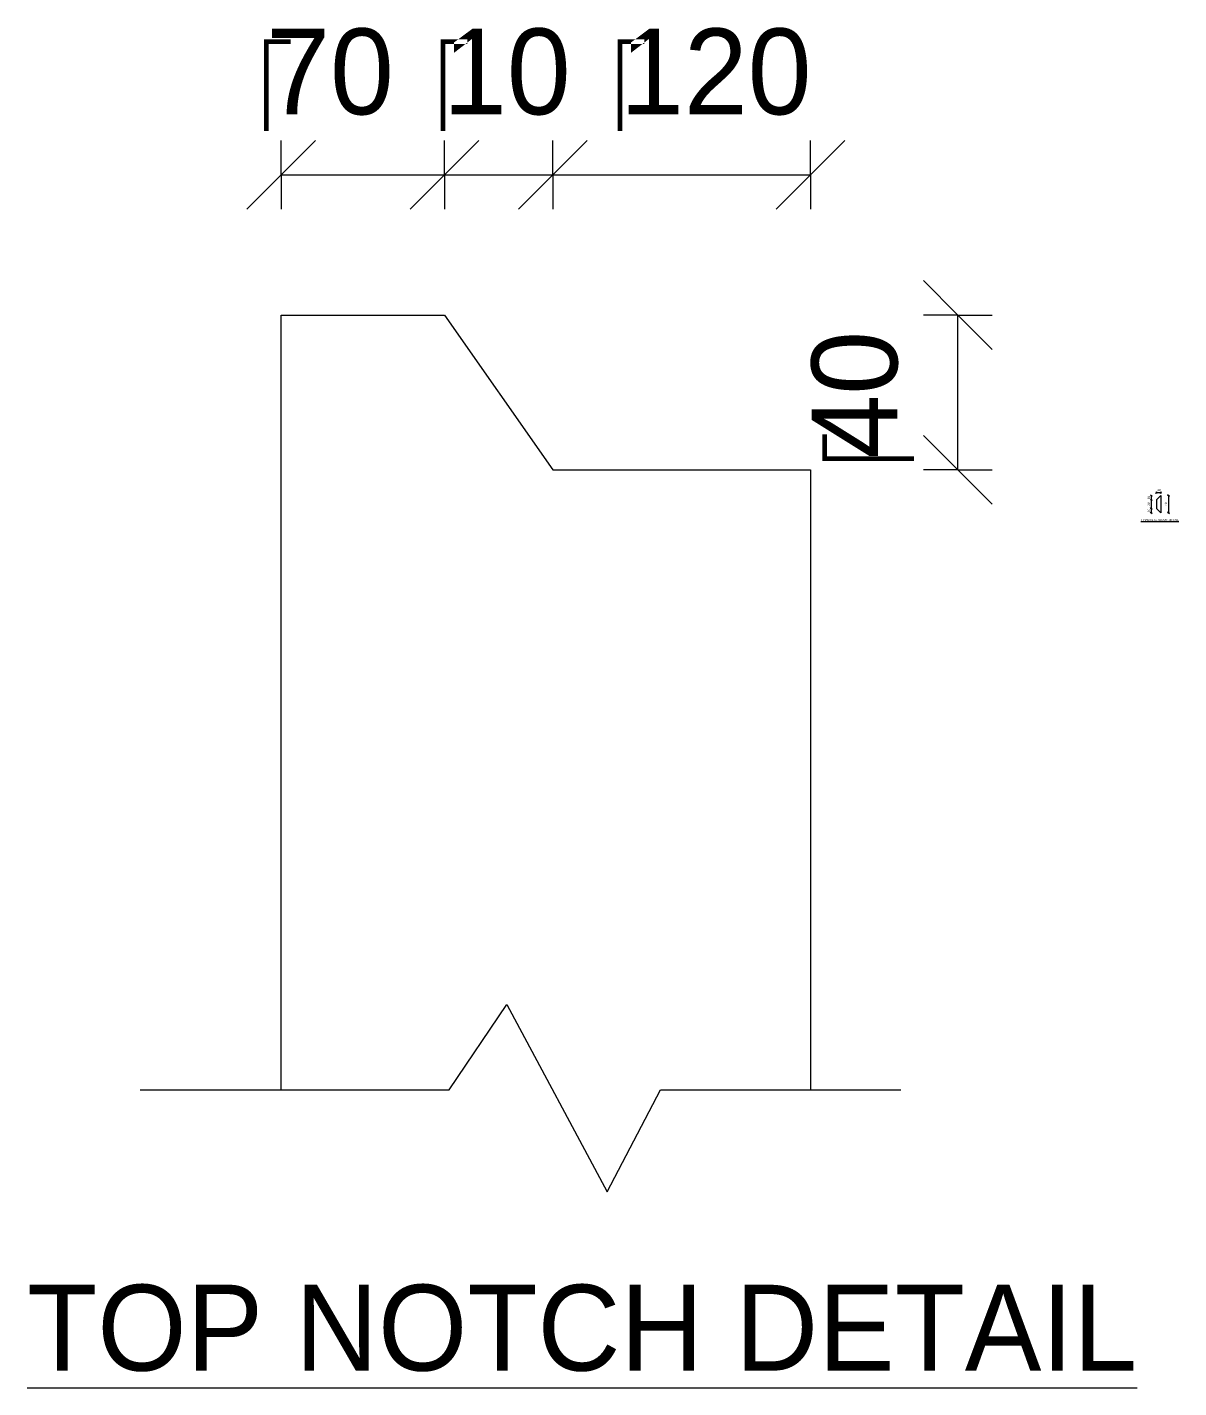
# Model space of a CAD drawing. Header units: millimetres. Extents: x 2687 to 17737, y 971 to 18539.
# Drawn here: x 15055 to 17737, y 1067 to 4236 of the extents above; entities that cross this region are included whole.
import ezdxf

# ---------------------------------------------------------------- set-up
doc = ezdxf.new("R2010")
doc.units = ezdxf.units.MM
for name, color, linetype, lineweight in [('A-ANNO-DIMS', 211, 'Continuous', 9), ('A-ANNO-DIMS-2', 211, 'Continuous', 9), ('A-ANNO-DIMS-80', 211, 'Continuous', 9), ('A-DETL-THIN', 151, 'Continuous', 18), ('G-ANNO-TEXT', 231, 'Continuous', 9)]:
    doc.layers.add(name, color=color, linetype=linetype, lineweight=lineweight)
doc.styles.add('Arial_3', font='arial.ttf', dxfattribs={"height": 5})
doc.styles.add('Nirmala UI Semilight_3', font='NirmalaS.ttf', dxfattribs={"height": 200})
doc.styles.add('Nirmala UI Semilight_4', font='NirmalaS.ttf', dxfattribs={"height": 200})
doc.styles.add('Nirmala UI Semilight_5', font='NirmalaS.ttf', dxfattribs={"height": 5})
doc.dimstyles.new('Arrow_Filled_-_2_5_NI_UI_3', dxfattribs={"dimscale": 304.8, "dimtxt": 209.472789, "dimasz": 0.524934, "dimexe": 0.262467, "dimexo": 0.0625, "dimgap": 0.262467, "dimtad": 1, "dimdec": 4, "dimzin": 0, "dimdsep": 46, "dimtxsty": 'Nirmala UI Semilight_3', "dimblk1": 'OBLIQUE', "dimblk2": 'OBLIQUE', "dimsah": 1, "dimcen": 0.09, "dimazin": 0, "dimtfac": 1, "dimtdec": 4, "dimtix": 1, "dimtmove": 2, "dimatfit": 3, "dimfxl": 0.262467, "dimfxlon": 1, "dimtvp": 1, "dimtolj": 1, "dimtzin": 0, "dimarcsym": 2})
doc.dimstyles.new('Arrow_Filled_-_2_5_NI_UI_4', dxfattribs={"dimscale": 304.8, "dimtxt": 209.472789, "dimasz": 0.524934, "dimexe": 0.262467, "dimexo": 0.0625, "dimgap": 0.262467, "dimtad": 1, "dimdec": 4, "dimzin": 0, "dimdsep": 46, "dimtxsty": 'Nirmala UI Semilight_3', "dimblk1": 'OBLIQUE', "dimblk2": 'OBLIQUE', "dimsah": 1, "dimcen": 0.09, "dimazin": 0, "dimtfac": 1, "dimtdec": 4, "dimtix": 1, "dimtmove": 0, "dimatfit": 3, "dimfxl": 0.262467, "dimfxlon": 1, "dimtvp": 1, "dimtolj": 1, "dimtzin": 0, "dimarcsym": 2})
doc.dimstyles.new('Arrow_Filled_-_2_5_NI_UI_5', dxfattribs={"dimscale": 304.8, "dimtxt": 5.23682, "dimasz": 0.013123, "dimexe": 0.006562, "dimexo": 0.0625, "dimgap": 0.006562, "dimtad": 1, "dimdec": 4, "dimzin": 0, "dimdsep": 46, "dimtxsty": 'Nirmala UI Semilight_5', "dimblk1": 'OBLIQUE', "dimblk2": 'OBLIQUE', "dimsah": 1, "dimcen": 0.09, "dimazin": 0, "dimtfac": 1, "dimtdec": 4, "dimtix": 1, "dimtmove": 0, "dimatfit": 3, "dimfxl": 0.006562, "dimfxlon": 1, "dimtvp": 1, "dimtolj": 1, "dimtzin": 0, "dimarcsym": 2})

# ---------------------------------------------------------------- blocks, each defined once
blk = doc.blocks.new('DIMBLOCK37-TOP NOTCH DETAIL')
at = {"layer": 'A-ANNO-DIMS-80'}
for p, q in [((15646.4, 3891.8), (15726.4, 3971.8)), ((15646.4, 3891.8), (15646.4, 3971.8)), ((16026.4, 3891.8), (16106.4, 3971.8)), ((16026.4, 3891.8), (16026.4, 3971.8)), ((15646.4, 3891.8), (15566.4, 3811.8)), ((15646.4, 3891.8), (16026.4, 3891.8)), ((15646.4, 3891.8), (15646.4, 3811.8)), ((16026.4, 3891.8), (15946.4, 3811.8)), ((16026.4, 3891.8), (16026.4, 3811.8))]:
    blk.add_line(p, q, dxfattribs=at)
at = {"layer": 'A-ANNO-DIMS-80', "color": 0, "insert": (15611.2, 4232.7), "char_height": 200, "width": 356.485, "attachment_point": 1, "line_spacing_factor": 1.142579, "style": 'Nirmala UI Semilight_3'}
blk.add_mtext('\u202a70', dxfattribs=at)
blk = doc.blocks.new('_Oblique')
at = {"color": 0, "linetype": 'ByBlock', "lineweight": -2}
blk.add_line((-0.5, -0.5), (0.5, 0.5), dxfattribs=at)
blk = doc.blocks.new('DIMBLOCK38-TOP NOTCH DETAIL')
at = {"layer": 'A-ANNO-DIMS-80'}
for p, q in [((16026.4, 3891.8), (16106.4, 3971.8)), ((16026.4, 3891.8), (16026.4, 3971.8)), ((16278.8, 3891.8), (16358.8, 3971.8)), ((16278.8, 3891.8), (16278.8, 3971.8)), ((16026.4, 3891.8), (15946.4, 3811.8)), ((16026.4, 3891.8), (16278.8, 3891.8)), ((16026.4, 3891.8), (16026.4, 3811.8)), ((16278.8, 3891.8), (16198.8, 3811.8)), ((16278.8, 3891.8), (16278.8, 3811.8))]:
    blk.add_line(p, q, dxfattribs=at)
at = {"layer": 'A-ANNO-DIMS-80', "color": 0, "insert": (16023.1, 4232.7), "char_height": 200, "width": 310.781, "attachment_point": 1, "line_spacing_factor": 1.142579, "style": 'Nirmala UI Semilight_3'}
blk.add_mtext('\u202a10', dxfattribs=at)
blk = doc.blocks.new('DIMBLOCK39-TOP NOTCH DETAIL')
at = {"layer": 'A-ANNO-DIMS-80'}
for p, q in [((16278.8, 3891.8), (16358.8, 3971.8)), ((16278.8, 3891.8), (16278.8, 3971.8)), ((16878.8, 3891.8), (16958.8, 3971.8)), ((16878.8, 3891.8), (16878.8, 3971.8)), ((16278.8, 3891.8), (16198.8, 3811.8)), ((16278.8, 3891.8), (16878.8, 3891.8)), ((16278.8, 3891.8), (16278.8, 3811.8)), ((16878.8, 3891.8), (16798.8, 3811.8)), ((16878.8, 3891.8), (16878.8, 3811.8))]:
    blk.add_line(p, q, dxfattribs=at)
at = {"layer": 'A-ANNO-DIMS-80', "color": 0, "insert": (16435.3, 4232.7), "char_height": 200, "width": 493.594, "attachment_point": 1, "line_spacing_factor": 1.142579, "style": 'Nirmala UI Semilight_3'}
blk.add_mtext('\u202a120', dxfattribs=at)
blk = doc.blocks.new('DIMBLOCK40-TOP NOTCH DETAIL')
at = {"layer": 'A-ANNO-DIMS-80'}
for p, q in [((17222.4, 3565.5), (17142.4, 3645.5)), ((17222.4, 3565.5), (17142.4, 3565.5)), ((17222.4, 3205), (17222.4, 3565.5)), ((17222.4, 3565.5), (17302.4, 3485.5)), ((17222.4, 3565.5), (17302.4, 3565.5)), ((17222.4, 3205), (17142.4, 3285)), ((17222.4, 3205), (17142.4, 3205)), ((17222.4, 3205), (17302.4, 3125)), ((17222.4, 3205), (17302.4, 3205))]:
    blk.add_line(p, q, dxfattribs=at)
at = {"layer": 'A-ANNO-DIMS-80', "color": 0, "insert": (16881.5, 3231), "char_height": 200, "width": 370.196, "attachment_point": 1, "rotation": 90, "line_spacing_factor": 1.142579, "style": 'Nirmala UI Semilight_3'}
blk.add_mtext('\u202a40', dxfattribs=at)
blk = doc.blocks.new('DIMBLOCK41-GROOVE DETAIL')
at = {"layer": 'A-ANNO-DIMS-2'}
for p, q in [((17684.9, 3152), (17682.9, 3150)), ((17684.9, 3152), (17686.9, 3154)), ((17684.9, 3152), (17684.9, 3154)), ((17684.9, 3152), (17694.9, 3152)), ((17684.9, 3152), (17684.9, 3150)), ((17694.9, 3152), (17692.9, 3150)), ((17694.9, 3152), (17696.9, 3154)), ((17694.9, 3152), (17694.9, 3154)), ((17694.9, 3152), (17694.9, 3150))]:
    blk.add_line(p, q, dxfattribs=at)
at = {"layer": 'A-ANNO-DIMS-2', "color": 0, "insert": (17686.7, 3160.6), "char_height": 5, "width": 7.77, "attachment_point": 1, "line_spacing_factor": 1.142579, "style": 'Nirmala UI Semilight_5'}
blk.add_mtext('10', dxfattribs=at)
blk = doc.blocks.new('DIMBLOCK42-GROOVE DETAIL')
at = {"layer": 'A-ANNO-DIMS-2'}
for p, q in [((17672.8, 3144.9), (17670.8, 3146.9)), ((17672.8, 3144.9), (17670.8, 3144.9)), ((17672.8, 3134.9), (17670.8, 3136.9)), ((17672.8, 3144.9), (17672.8, 3134.9)), ((17672.8, 3144.9), (17674.8, 3142.9)), ((17672.8, 3144.9), (17674.8, 3144.9)), ((17672.8, 3134.9), (17670.8, 3134.9)), ((17672.8, 3134.9), (17674.8, 3132.9)), ((17672.8, 3134.9), (17674.8, 3134.9))]:
    blk.add_line(p, q, dxfattribs=at)
at = {"layer": 'A-ANNO-DIMS-2', "color": 0, "insert": (17664.3, 3136.7), "char_height": 5, "width": 7.77, "attachment_point": 1, "rotation": 90, "line_spacing_factor": 1.142579, "style": 'Nirmala UI Semilight_5'}
blk.add_mtext('10', dxfattribs=at)
blk = doc.blocks.new('DIMBLOCK43-GROOVE DETAIL')
at = {"layer": 'A-ANNO-DIMS-2'}
for p, q in [((17672.8, 3134.9), (17670.8, 3136.9)), ((17672.8, 3134.9), (17670.8, 3134.9)), ((17672.8, 3114.9), (17670.8, 3116.9)), ((17672.8, 3114.9), (17670.8, 3114.9)), ((17672.8, 3134.9), (17672.8, 3114.9)), ((17672.8, 3134.9), (17674.8, 3132.9)), ((17672.8, 3134.9), (17674.8, 3134.9)), ((17672.8, 3114.9), (17674.8, 3112.9)), ((17672.8, 3114.9), (17674.8, 3114.9))]:
    blk.add_line(p, q, dxfattribs=at)
at = {"layer": 'A-ANNO-DIMS-2', "color": 0, "insert": (17664.3, 3121.1), "char_height": 5, "width": 9.141, "attachment_point": 1, "rotation": 90, "line_spacing_factor": 1.142579, "style": 'Nirmala UI Semilight_5'}
blk.add_mtext('20', dxfattribs=at)
blk = doc.blocks.new('DIMBLOCK44-GROOVE DETAIL')
at = {"layer": 'A-ANNO-DIMS-2'}
for p, q in [((17672.8, 3114.9), (17670.8, 3116.9)), ((17672.8, 3114.9), (17670.8, 3114.9)), ((17672.8, 3104.9), (17670.8, 3106.9)), ((17672.8, 3114.9), (17672.8, 3104.9)), ((17672.8, 3114.9), (17674.8, 3112.9)), ((17672.8, 3114.9), (17674.8, 3114.9)), ((17672.8, 3104.9), (17670.8, 3104.9)), ((17672.8, 3104.9), (17674.8, 3102.9)), ((17672.8, 3104.9), (17674.8, 3104.9))]:
    blk.add_line(p, q, dxfattribs=at)
at = {"layer": 'A-ANNO-DIMS-2', "color": 0, "insert": (17664.3, 3106.7), "char_height": 5, "width": 7.77, "attachment_point": 1, "rotation": 90, "line_spacing_factor": 1.142579, "style": 'Nirmala UI Semilight_5'}
blk.add_mtext('10', dxfattribs=at)
blk = doc.blocks.new('DIMBLOCK45-GROOVE DETAIL')
at = {"layer": 'A-ANNO-DIMS-2'}
for p, q in [((17713, 3144.9), (17711, 3146.9)), ((17713, 3144.9), (17711, 3144.9)), ((17713, 3144.9), (17713, 3104.9)), ((17713, 3144.9), (17715, 3142.9)), ((17713, 3144.9), (17715, 3144.9)), ((17713, 3104.9), (17711, 3106.9)), ((17713, 3104.9), (17711, 3104.9)), ((17713, 3104.9), (17715, 3102.9)), ((17713, 3104.9), (17715, 3104.9))]:
    blk.add_line(p, q, dxfattribs=at)
at = {"layer": 'A-ANNO-DIMS-2', "color": 0, "insert": (17704.5, 3121.1), "char_height": 5, "width": 9.255, "attachment_point": 1, "rotation": 90, "line_spacing_factor": 1.142579, "style": 'Nirmala UI Semilight_5'}
blk.add_mtext('40', dxfattribs=at)

msp = doc.modelspace()

# ---------------------------------------------------------------- linework, layer by layer
at = {"layer": 'A-DETL-THIN', "lineweight": 9}
for p, q in [((15646.40587, 1760.77489), (15646.40587, 3565.45823)), ((15646.40587, 3565.45823), (16026.40587, 3565.45823)), ((16026.40587, 3565.45823), (16278.77951, 3205.03133)), ((16278.77951, 3205.03133), (16878.77951, 3205.03133)), ((16878.77951, 3205.03133), (16878.77951, 1760.77489)), ((16037.38566, 1760.77489), (16171.59196, 1959.7439)), ((16171.59196, 1959.7439), (16405.79174, 1523.30928)), ((15317.38566, 1760.77489), (16037.38566, 1760.77489)), ((16405.79174, 1523.30928), (16529.42046, 1760.77489)), ((16529.42046, 1760.77489), (17089.42046, 1760.77489))]:
    msp.add_line(p, q, dxfattribs=at)
at = {"layer": 'A-DETL-THIN'}
for p, q in [((17684.93234, 3134.93342), (17694.93234, 3144.93342)), ((17694.93234, 3144.93342), (17694.93234, 3104.93342)), ((17684.93234, 3134.93342), (17684.93234, 3114.93342)), ((17684.93234, 3134.93342), (17685.73234, 3134.93342)), ((17684.93234, 3114.93342), (17694.93234, 3104.93342)), ((17684.93234, 3114.93342), (17685.73234, 3114.93342))]:
    msp.add_line(p, q, dxfattribs=at)

# ---------------------------------------------------------------- texts
at = {"layer": 'G-ANNO-TEXT', "color": 7, "attachment_point": 1}
for s, insert, char_height, width, style in [('\\LTYPICAL GROOVE DETAIL', (17648.93111, 3090.65698), 5, 106.784775, 'Arial_3'), ('\\LTOP NOTCH DETAIL', (15054.50711, 1307.16895), 200, 2975.864, 'Nirmala UI Semilight_4')]:
    msp.add_mtext(s, dxfattribs=dict(at, insert=insert, char_height=char_height, width=width, style=style))

# ---------------------------------------------------------------- dimensions: what is measured, and where the dimension line sits
at = {"layer": 'A-ANNO-DIMS'}
for base, p1, p2, text, override, picture, middle in [((16026.40587, 3891.80151), (15646.40587, 3811.80151), (16026.40587, 3811.80151), '\u202a70', {"dimpost": '<>', "dimfxl": 380}, 'DIMBLOCK37-TOP NOTCH DETAIL', (15789.46166, 4099.40571)), ((16878.77951, 3891.80151), (16278.77951, 3811.80151), (16878.77951, 3811.80151), '\u202a120', {"dimpost": '<>', "dimfxl": 600}, 'DIMBLOCK39-TOP NOTCH DETAIL', (16682.12797, 4099.40571))]:
    dim = msp.add_linear_dim(base=base, p1=p1, p2=p2, text=text, dimstyle='Arrow_Filled_-_2_5_NI_UI_3', override=override, dxfattribs=at)
    dim.commit()
    dim.dimension.update_dxf_attribs({"geometry": picture, "text_midpoint": middle, "dimtype": 160})
dim = msp.add_linear_dim(base=(16278.77951, 3891.80151), p1=(16026.40587, 3811.80151), p2=(16278.77951, 3811.80151), text='\u202a10', dimstyle='Arrow_Filled_-_2_5_NI_UI_4', override={"dimpost": '<>', "dimfxl": 252.373632}, dxfattribs=at)
dim.commit()
dim.dimension.update_dxf_attribs({"geometry": 'DIMBLOCK38-TOP NOTCH DETAIL', "text_midpoint": (16152.59269, 4092.79155)})
dim = msp.add_linear_dim(base=(17222.435, 3565.45823), p1=(17142.435, 3205.03133), p2=(17142.435, 3565.45823), angle=90, text='\u202a40', dimstyle='Arrow_Filled_-_2_5_NI_UI_4', override={"dimpost": '<>', "dimfxl": 360.426899}, dxfattribs=at)
dim.commit()
dim.dimension.update_dxf_attribs({"geometry": 'DIMBLOCK40-TOP NOTCH DETAIL', "text_midpoint": (17022.00283, 3385.24478)})
for base, p1, p2, override, picture, middle in [((17672.83183, 3134.93342), (17674.83183, 3144.93342), (17674.83183, 3134.93342), {"dimpost": '<>', "dimfxl": 10}, 'DIMBLOCK42-GROOVE DETAIL', (17668.2342, 3139.93342)), ((17672.83183, 3114.93342), (17674.83183, 3134.93342), (17674.83183, 3114.93342), {"dimpost": '<>', "dimfxl": 20}, 'DIMBLOCK43-GROOVE DETAIL', (17668.24815, 3124.93342)), ((17713.00847, 3104.93342), (17711.00847, 3144.93342), (17711.00847, 3104.93342), {"dimpost": '<>', "dimfxl": 40}, 'DIMBLOCK45-GROOVE DETAIL', (17708.42479, 3124.93342)), ((17672.83183, 3104.93342), (17674.83183, 3114.93342), (17674.83183, 3104.93342), {"dimpost": '<>', "dimfxl": 10}, 'DIMBLOCK44-GROOVE DETAIL', (17668.2342, 3109.93342))]:
    dim = msp.add_linear_dim(base=base, p1=p1, p2=p2, angle=90, dimstyle='Arrow_Filled_-_2_5_NI_UI_5', override=override, dxfattribs=at)
    dim.commit()
    dim.dimension.update_dxf_attribs({"geometry": picture, "text_midpoint": middle})
dim = msp.add_linear_dim(base=(17694.93234, 3152.04854), p1=(17684.93234, 3150.04854), p2=(17694.93234, 3150.04854), dimstyle='Arrow_Filled_-_2_5_NI_UI_5', override={"dimpost": '<>', "dimfxl": 10}, dxfattribs=at)
dim.commit()
dim.dimension.update_dxf_attribs({"geometry": 'DIMBLOCK41-GROOVE DETAIL', "text_midpoint": (17689.93234, 3156.64617)})

doc.saveas('drawing.dxf')
